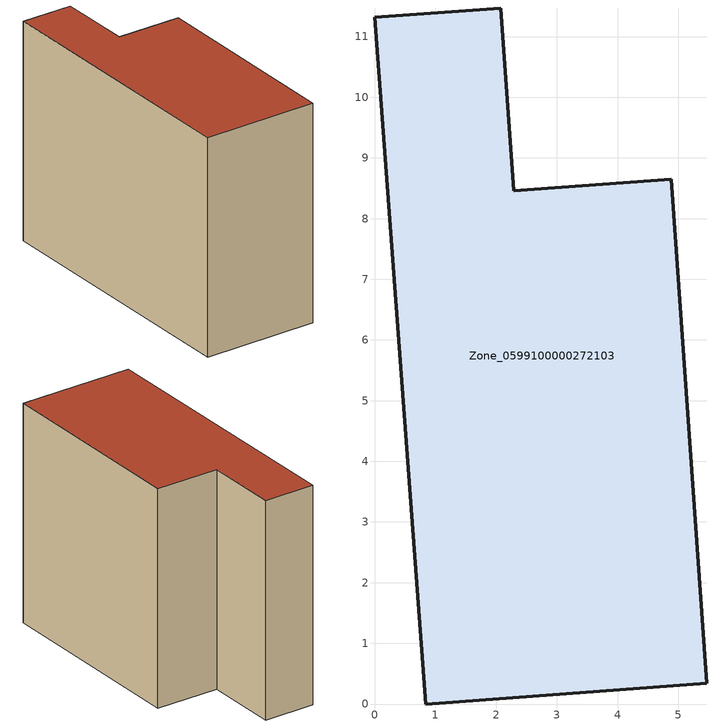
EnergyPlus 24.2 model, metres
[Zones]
Zone_0599100000272103
 floor ground (C_G): 0.84,0 0,11.32 2.08,11.47 2.29,8.46 4.89,8.65 5.47,0.34 z0
 wall outside (C_F): 2.29,8.46 2.08,11.47 0,11.32 0.84,0 5.47,0.34 4.89,8.65 2.29,8.46 z0:8.85
 roof outside (C_R): 5.47,0.34 4.89,8.65 2.29,8.46 2.08,11.47 0,11.32 0.84,0 z8.85
[BUILDING]
Pand.0599100000272103: North Axis=0; Terrain=City; Loads Convergence Tolerance Value=0.04; Temperature Convergence Tolerance Value=0.4; Solar Distribution=FullExterior; Maximum Number of Warmup Days=25; Minimum Number of Warmup Days=1
[Site:Location]
Rotterdam.The.Hague.AP_ZH_NLD Design_Conditions: Latitude=51.96; Longitude=4.45; Time Zone=1; Elevation=-4.5
[SITE:GROUNDTEMPERATURE:BUILDINGSURFACE]
18, 18, 18, 18, 18, 18, 18, 18, 18, 18, 18, 18
[MATERIAL] Thermal Absorptance=0.9; Solar Absorptance=0.7; Visible Absorptance=0.7
Name | Roughness | Thickness | Conductivity | Density | Specific Heat
G.TI.1946 | MediumSmooth | 0.15 | 1 | 540 | 1210
F.TI.1946 | Rough | 0.3 | 0.857143 | 1920 | 840
R.TI.1946 | MediumRough | 0.2 | 0.1 | 1500 | 1000
[CONSTRUCTION]
C_G: G.TI.1946
C_F: F.TI.1946
C_R: R.TI.1946
[ZONE]
Zone_0599100000272103: Type=1; Multiplier=1; Ceiling Height=Autocalculate; Volume=Autocalculate; Floor Area=autocalculate; Part of Total Floor Area=Yes
[ZONEINFILTRATION:DESIGNFLOWRATE]
Infil_Zone_0599100000272103: Zone or ZoneList or Space or SpaceList=Zone_0599100000272103; Schedule=AlwaysOn; Design Flow Rate Calculation Method=Flow/Area; Flow Rate per Floor Area=0.003; Constant Term Coefficient=1; Temperature Term Coefficient=0; Velocity Term Coefficient=0; Velocity Squared Term Coefficient=0
[HVACTEMPLATE:ZONE:IDEALLOADSAIRSYSTEM]
Zone_0599100000272103: Maximum Heating Supply Air Temperature=50; Minimum Cooling Supply Air Temperature=13; Maximum Heating Supply Air Humidity Ratio=0.0156; Minimum Cooling Supply Air Humidity Ratio=0.0077; Heating Limit=NoLimit; Cooling Limit=NoLimit; Dehumidification Control Type=ConstantSensibleHeatRatio; Cooling Sensible Heat Ratio=0.7; Dehumidification Setpoint=60; Humidification Control Type=None; Humidification Setpoint=30; Outdoor Air Method=None; Outdoor Air Flow Rate per Person=0.00944; Outdoor Air Flow Rate per Zone Floor Area=0; Outdoor Air Flow Rate per Zone=0; Demand Controlled Ventilation Type=None; Outdoor Air Economizer Type=NoEconomizer; Heat Recovery Type=None; Sensible Heat Recovery Effectiveness=0.7; Latent Heat Recovery Effectiveness=0.65
[ZONECONTROL:THERMOSTAT]
ThermostatControl_Zone_0599100000272103: Zone or ZoneList=Zone_0599100000272103; Control Type Schedule=DualSetpointControlType; Control 1=Thermostat_Zone_0599100000272103; Temperature Difference Between Cutout And Setpoint=0
[THERMOSTATSETPOINT:DUALSETPOINT]
Thermostat_Zone_0599100000272103: Heating Setpoint Temperature Schedule=HeatingSetpoint_Zone_0599100000272103; Cooling Setpoint Temperature Schedule=CoolingSetpoint_Zone_0599100000272103
[SCHEDULE:COMPACT]
HeatingSetpoint_Zone_0599100000272103: Through: 12/31, For: AllDays, Until: 24:00, 21
CoolingSetpoint_Zone_0599100000272103: Through: 12/31, For: AllDays, Until: 24:00, 24
DualSetpointControlType: Through: 12/31, For: AllDays, Until: 24:00, 4
AlwaysOn: Through: 12/31, For: AllDays, Until: 24:00, 1
